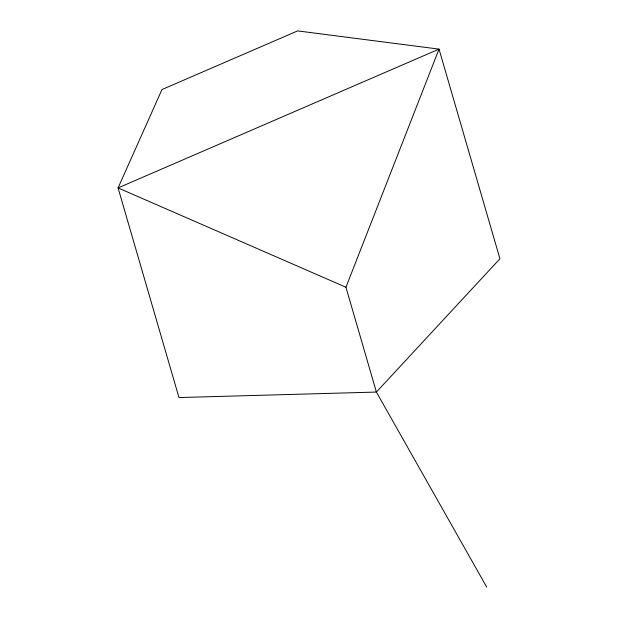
<?xml version="1.0" encoding="UTF-8"?>
<svg xmlns="http://www.w3.org/2000/svg" width="618" height="618" viewBox="0 0 618 618"><rect width="100%" height="100%" fill="white"/><g stroke="black" fill="none" stroke-linecap="round" stroke-linejoin="round"><path stroke-width="0.93" d="M345.941 287.246L439.027 49.123L297.621 30.9L161.962 89.564L118.069 187.918L178.973 397.552L376.393 392.067L499.931 258.757L439.027 49.123L118.069 187.918L345.941 287.246L376.393 392.067M376.169 391.665L486.721 587.1"/></g></svg>
